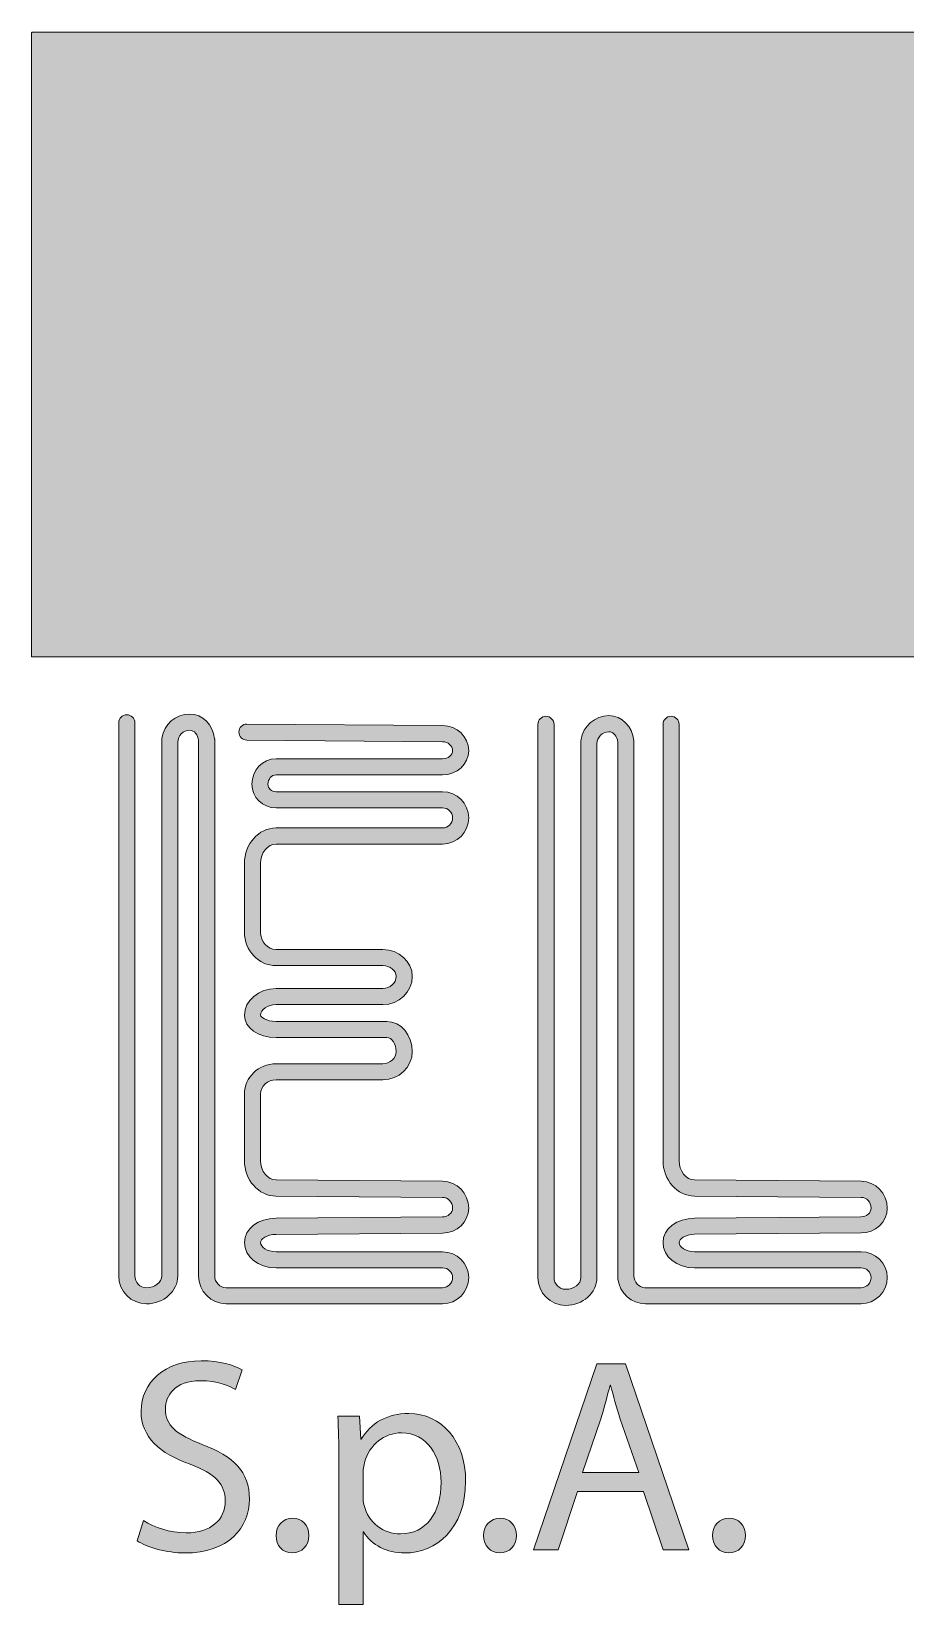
# Model space of a CAD drawing. Header units: inches. Extents: x 35 to 175, y -89 to -7.
# Drawn here: x 86.02 to 106.95, y -80.97 to -43.34 of the extents above; entities that cross this region are included whole.
import ezdxf

# ---------------------------------------------------------------- set-up
doc = ezdxf.new("R2010")
doc.units = ezdxf.units.IN
doc.header["$MEASUREMENT"] = 0
doc.layers.add('Livello 2', color=7, linetype='Continuous')

msp = doc.modelspace()

# ---------------------------------------------------------------- hatches: boundary and pattern name
at = {"layer": 'Livello 2', "true_color": 0x1c1c1b}
h = msp.add_hatch(color=250, dxfattribs=at)
edge = h.paths.add_edge_path()
edge.add_spline(control_points=[(86.036, -43.356), (100.594, -43.365), (115.187, -43.337), (129.721, -43.37), (129.778, -48.279), (129.75, -53.356), (129.736, -58.296), (115.165, -58.296), (100.591, -58.296), (86.022, -58.296), (86.022, -53.33), (86.022, -48.364), (86.022, -43.4), (86.021, -43.379), (86.02, -43.359), (86.036, -43.356)], knot_values=[0, 0, 0, 0, 1, 1, 1, 2, 2, 2, 3, 3, 3, 4, 4, 4, 5, 5, 5, 5], degree=3, periodic=1)
h = msp.add_hatch(color=250, dxfattribs=at)
h.dxf.hatch_style = 2
edge = h.paths.add_edge_path()
edge.add_spline(control_points=[(95.86, -73.779), (95.86, -73.779), (90.685, -73.779), (90.685, -73.779), (90.319, -73.779), (90.021, -73.479), (90.021, -73.11), (90.021, -73.11), (90.021, -60.302), (90.021, -60.302), (90.007, -60.165), (89.916, -60.055), (89.81, -60.055), (89.652, -60.055), (89.523, -60.182), (89.523, -60.339), (89.523, -60.339), (89.523, -73.11), (89.523, -73.11), (89.523, -73.479), (89.187, -73.779), (88.773, -73.779), (88.407, -73.779), (88.109, -73.479), (88.109, -73.11), (88.109, -73.11), (88.109, -59.878), (88.109, -59.878), (88.109, -59.771), (88.195, -59.685), (88.302, -59.685), (88.408, -59.685), (88.495, -59.771), (88.495, -59.878), (88.495, -59.878), (88.495, -73.11), (88.495, -73.11), (88.495, -73.266), (88.62, -73.394), (88.773, -73.394), (88.974, -73.394), (89.138, -73.266), (89.138, -73.11), (89.138, -73.11), (89.138, -60.294), (89.138, -60.294), (89.138, -60.276), (89.14, -60.259), (89.145, -60.242), (89.192, -59.919), (89.472, -59.669), (89.81, -59.669), (90.116, -59.669), (90.369, -59.927), (90.405, -60.258), (90.406, -60.266), (90.407, -60.274), (90.407, -60.281), (90.407, -60.281), (90.407, -60.286), (90.407, -60.286), (90.408, -60.303), (90.409, -60.321), (90.409, -60.339), (90.409, -60.348), (90.408, -60.357), (90.407, -60.366), (90.407, -60.366), (90.407, -73.109), (90.407, -73.109), (90.407, -73.266), (90.532, -73.394), (90.685, -73.394), (90.685, -73.394), (95.86, -73.394), (95.86, -73.394), (95.993, -73.394), (96.101, -73.283), (96.101, -73.148), (96.101, -73.022), (95.993, -72.92), (95.86, -72.92), (95.86, -72.92), (91.875, -72.92), (91.875, -72.92), (91.451, -72.92), (91.119, -72.652), (91.119, -72.31), (91.119, -71.985), (91.451, -71.731), (91.875, -71.731), (91.875, -71.731), (95.859, -71.699), (95.859, -71.699), (95.993, -71.699), (96.101, -71.605), (96.101, -71.49), (96.101, -71.348), (95.993, -71.233), (95.86, -71.233), (95.86, -71.233), (91.873, -71.201), (91.873, -71.201), (91.458, -71.201), (91.119, -70.819), (91.119, -70.349), (91.119, -70.349), (91.119, -68.758), (91.119, -68.758), (91.119, -68.359), (91.458, -68.035), (91.875, -68.035), (91.875, -68.035), (94.43, -68.035), (94.43, -68.035), (94.607, -68.035), (94.751, -67.905), (94.751, -67.745), (94.751, -67.562), (94.648, -67.408), (94.526, -67.408), (94.526, -67.408), (91.875, -67.408), (91.875, -67.408), (91.444, -67.408), (91.119, -67.18), (91.119, -66.878), (91.119, -66.523), (91.458, -66.235), (91.875, -66.235), (91.875, -66.235), (94.43, -66.235), (94.43, -66.235), (94.607, -66.235), (94.751, -66.105), (94.751, -65.945), (94.751, -65.804), (94.607, -65.688), (94.43, -65.688), (94.43, -65.688), (91.875, -65.688), (91.875, -65.688), (91.458, -65.688), (91.119, -65.328), (91.119, -64.885), (91.119, -64.885), (91.119, -63.245), (91.119, -63.245), (91.119, -62.776), (91.458, -62.394), (91.875, -62.394), (91.875, -62.394), (95.86, -62.394), (95.86, -62.394), (95.993, -62.394), (96.101, -62.286), (96.101, -62.153), (96.101, -62.02), (95.993, -61.912), (95.86, -61.912), (95.86, -61.912), (91.875, -61.912), (91.875, -61.912), (91.556, -61.912), (91.296, -61.659), (91.296, -61.349), (91.296, -61.012), (91.556, -60.738), (91.875, -60.738), (91.875, -60.738), (95.86, -60.738), (95.86, -60.738), (95.993, -60.738), (96.101, -60.652), (96.101, -60.545), (96.101, -60.427), (95.993, -60.331), (95.86, -60.331), (95.86, -60.331), (91.176, -60.293), (91.176, -60.293), (91.07, -60.292), (90.984, -60.205), (90.985, -60.099), (90.986, -59.993), (91.072, -59.907), (91.178, -59.907), (91.178, -59.907), (91.179, -59.907), (91.179, -59.907), (91.179, -59.907), (95.862, -59.945), (95.862, -59.945), (96.206, -59.945), (96.487, -60.215), (96.487, -60.545), (96.487, -60.864), (96.206, -61.124), (95.86, -61.124), (95.86, -61.124), (91.875, -61.124), (91.875, -61.124), (91.768, -61.124), (91.682, -61.225), (91.682, -61.349), (91.682, -61.446), (91.768, -61.526), (91.875, -61.526), (91.875, -61.526), (95.86, -61.526), (95.86, -61.526), (96.206, -61.526), (96.487, -61.807), (96.487, -62.153), (96.487, -62.498), (96.206, -62.779), (95.86, -62.779), (95.86, -62.779), (91.875, -62.779), (91.875, -62.779), (91.671, -62.779), (91.505, -62.988), (91.505, -63.245), (91.505, -63.245), (91.505, -64.885), (91.505, -64.885), (91.505, -65.115), (91.671, -65.303), (91.875, -65.303), (91.875, -65.303), (94.43, -65.303), (94.43, -65.303), (94.82, -65.303), (95.137, -65.591), (95.137, -65.945), (95.137, -66.318), (94.82, -66.62), (94.43, -66.62), (94.43, -66.62), (91.875, -66.62), (91.875, -66.62), (91.674, -66.62), (91.505, -66.738), (91.505, -66.878), (91.505, -66.915), (91.632, -67.022), (91.875, -67.022), (91.875, -67.022), (94.526, -67.022), (94.526, -67.022), (94.863, -67.022), (95.137, -67.347), (95.137, -67.745), (95.137, -68.117), (94.82, -68.42), (94.43, -68.42), (94.43, -68.42), (91.875, -68.42), (91.875, -68.42), (91.671, -68.42), (91.505, -68.572), (91.505, -68.758), (91.505, -68.758), (91.505, -70.349), (91.505, -70.349), (91.505, -70.606), (91.671, -70.815), (91.875, -70.815), (91.875, -70.815), (95.862, -70.847), (95.862, -70.847), (96.206, -70.847), (96.487, -71.135), (96.487, -71.49), (96.487, -71.818), (96.206, -72.085), (95.86, -72.085), (95.86, -72.085), (91.876, -72.117), (91.876, -72.117), (91.649, -72.117), (91.505, -72.231), (91.505, -72.31), (91.505, -72.416), (91.657, -72.535), (91.875, -72.535), (91.875, -72.535), (95.86, -72.535), (95.86, -72.535), (96.206, -72.535), (96.487, -72.81), (96.487, -73.148), (96.487, -73.496), (96.206, -73.779), (95.86, -73.779)], knot_values=[0, 0, 0, 0, 1, 1, 1, 2, 2, 2, 3, 3, 3, 4, 4, 4, 5, 5, 5, 6, 6, 6, 7, 7, 7, 8, 8, 8, 9, 9, 9, 10, 10, 10, 11, 11, 11, 12, 12, 12, 13, 13, 13, 14, 14, 14, 15, 15, 15, 16, 16, 16, 17, 17, 17, 18, 18, 18, 19, 19, 19, 20, 20, 20, 21, 21, 21, 22, 22, 22, 23, 23, 23, 24, 24, 24, 25, 25, 25, 26, 26, 26, 27, 27, 27, 28, 28, 28, 29, 29, 29, 30, 30, 30, 31, 31, 31, 32, 32, 32, 33, 33, 33, 34, 34, 34, 35, 35, 35, 36, 36, 36, 37, 37, 37, 38, 38, 38, 39, 39, 39, 40, 40, 40, 41, 41, 41, 42, 42, 42, 43, 43, 43, 44, 44, 44, 45, 45, 45, 46, 46, 46, 47, 47, 47, 48, 48, 48, 49, 49, 49, 50, 50, 50, 51, 51, 51, 52, 52, 52, 53, 53, 53, 54, 54, 54, 55, 55, 55, 56, 56, 56, 57, 57, 57, 58, 58, 58, 59, 59, 59, 60, 60, 60, 61, 61, 61, 62, 62, 62, 63, 63, 63, 64, 64, 64, 65, 65, 65, 66, 66, 66, 67, 67, 67, 68, 68, 68, 69, 69, 69, 70, 70, 70, 71, 71, 71, 72, 72, 72, 73, 73, 73, 74, 74, 74, 75, 75, 75, 76, 76, 76, 77, 77, 77, 78, 78, 78, 79, 79, 79, 80, 80, 80, 81, 81, 81, 82, 82, 82, 83, 83, 83, 84, 84, 84, 85, 85, 85, 86, 86, 86, 87, 87, 87, 88, 88, 88, 89, 89, 89, 90, 90, 90, 91, 91, 91, 92, 92, 92, 93, 93, 93, 94, 94, 94, 95, 95, 95, 96, 96, 96, 97, 97, 97, 98, 98, 98, 98], degree=3, periodic=1)
h = msp.add_hatch(color=250, dxfattribs=at)
h.dxf.hatch_style = 2
edge = h.paths.add_edge_path()
edge.add_spline(control_points=[(98.808, -73.817), (98.442, -73.817), (98.144, -73.517), (98.144, -73.148), (98.144, -73.148), (98.144, -59.916), (98.144, -59.916), (98.144, -59.809), (98.23, -59.723), (98.337, -59.723), (98.443, -59.723), (98.53, -59.809), (98.53, -59.916), (98.53, -59.916), (98.53, -73.148), (98.53, -73.148), (98.53, -73.304), (98.655, -73.432), (98.808, -73.432), (99.009, -73.432), (99.173, -73.304), (99.173, -73.148), (99.173, -73.148), (99.173, -60.332), (99.173, -60.332), (99.173, -60.314), (99.175, -60.297), (99.179, -60.281), (99.226, -59.957), (99.507, -59.707), (99.845, -59.707), (100.152, -59.707), (100.405, -59.966), (100.44, -60.299), (100.441, -60.305), (100.441, -60.312), (100.442, -60.319), (100.442, -60.319), (100.442, -60.32), (100.442, -60.32), (100.443, -60.339), (100.444, -60.358), (100.444, -60.377), (100.444, -60.386), (100.443, -60.396), (100.442, -60.405), (100.442, -60.405), (100.442, -73.11), (100.442, -73.11), (100.442, -73.261), (100.559, -73.386), (100.706, -73.393), (100.706, -73.393), (105.88, -73.393), (105.88, -73.393), (106.013, -73.393), (106.121, -73.283), (106.121, -73.148), (106.121, -73.022), (106.013, -72.92), (105.88, -72.92), (105.88, -72.92), (101.894, -72.92), (101.894, -72.92), (101.471, -72.92), (101.139, -72.652), (101.139, -72.309), (101.139, -71.985), (101.471, -71.731), (101.894, -71.731), (101.894, -71.731), (105.878, -71.698), (105.878, -71.698), (106.013, -71.698), (106.121, -71.605), (106.121, -71.49), (106.121, -71.348), (106.013, -71.232), (105.88, -71.232), (105.88, -71.232), (101.893, -71.2), (101.893, -71.2), (101.478, -71.2), (101.139, -70.818), (101.139, -70.348), (101.139, -70.348), (101.139, -59.916), (101.139, -59.916), (101.139, -59.809), (101.225, -59.723), (101.332, -59.723), (101.438, -59.723), (101.524, -59.809), (101.524, -59.916), (101.524, -59.916), (101.524, -70.348), (101.524, -70.348), (101.524, -70.605), (101.69, -70.815), (101.894, -70.815), (101.894, -70.815), (105.881, -70.847), (105.881, -70.847), (106.225, -70.847), (106.506, -71.135), (106.506, -71.49), (106.506, -71.817), (106.225, -72.084), (105.88, -72.084), (105.88, -72.084), (101.896, -72.116), (101.896, -72.116), (101.668, -72.116), (101.524, -72.231), (101.524, -72.309), (101.524, -72.416), (101.676, -72.534), (101.894, -72.534), (101.894, -72.534), (105.88, -72.534), (105.88, -72.534), (106.225, -72.534), (106.506, -72.809), (106.506, -73.148), (106.506, -73.496), (106.225, -73.779), (105.88, -73.779), (105.88, -73.779), (100.733, -73.779), (100.733, -73.779), (100.729, -73.779), (100.724, -73.779), (100.72, -73.779), (100.381, -73.779), (100.1, -73.521), (100.061, -73.19), (100.058, -73.176), (100.056, -73.162), (100.056, -73.147), (100.056, -73.147), (100.056, -60.339), (100.056, -60.339), (100.042, -60.202), (99.951, -60.093), (99.845, -60.093), (99.687, -60.093), (99.558, -60.22), (99.558, -60.377), (99.558, -60.377), (99.558, -73.148), (99.558, -73.148), (99.558, -73.517), (99.222, -73.817), (98.808, -73.817)], knot_values=[0, 0, 0, 0, 1, 1, 1, 2, 2, 2, 3, 3, 3, 4, 4, 4, 5, 5, 5, 6, 6, 6, 7, 7, 7, 8, 8, 8, 9, 9, 9, 10, 10, 10, 11, 11, 11, 12, 12, 12, 13, 13, 13, 14, 14, 14, 15, 15, 15, 16, 16, 16, 17, 17, 17, 18, 18, 18, 19, 19, 19, 20, 20, 20, 21, 21, 21, 22, 22, 22, 23, 23, 23, 24, 24, 24, 25, 25, 25, 26, 26, 26, 27, 27, 27, 28, 28, 28, 29, 29, 29, 30, 30, 30, 31, 31, 31, 32, 32, 32, 33, 33, 33, 34, 34, 34, 35, 35, 35, 36, 36, 36, 37, 37, 37, 38, 38, 38, 39, 39, 39, 40, 40, 40, 41, 41, 41, 42, 42, 42, 43, 43, 43, 44, 44, 44, 45, 45, 45, 46, 46, 46, 47, 47, 47, 48, 48, 48, 49, 49, 49, 50, 50, 50, 51, 51, 51, 51], degree=3, periodic=1)
h = msp.add_hatch(color=250, dxfattribs=at)
h.dxf.hatch_style = 2
edge = h.paths.add_edge_path()
edge.add_spline(control_points=[(88.703, -78.966), (88.96, -79.132), (89.33, -79.258), (89.727, -79.258), (90.315, -79.258), (90.658, -78.947), (90.658, -78.497), (90.658, -78.088), (90.42, -77.844), (89.819, -77.619), (89.093, -77.356), (88.644, -76.971), (88.644, -76.35), (88.644, -75.656), (89.218, -75.142), (90.084, -75.142), (90.533, -75.142), (90.869, -75.248), (91.061, -75.36), (91.061, -75.36), (90.902, -75.829), (90.902, -75.829), (90.764, -75.743), (90.467, -75.618), (90.064, -75.618), (89.456, -75.618), (89.225, -75.981), (89.225, -76.286), (89.225, -76.701), (89.496, -76.906), (90.109, -77.144), (90.863, -77.433), (91.24, -77.797), (91.24, -78.451), (91.24, -79.139), (90.737, -79.74), (89.687, -79.74), (89.258, -79.74), (88.789, -79.608), (88.551, -79.448), (88.551, -79.448), (88.703, -78.966), (88.703, -78.966)], knot_values=[0, 0, 0, 0, 1, 1, 1, 2, 2, 2, 3, 3, 3, 4, 4, 4, 5, 5, 5, 6, 6, 6, 7, 7, 7, 8, 8, 8, 9, 9, 9, 10, 10, 10, 11, 11, 11, 12, 12, 12, 13, 13, 13, 14, 14, 14, 14], degree=3, periodic=1)
h = msp.add_hatch(color=250, dxfattribs=at)
h.dxf.hatch_style = 2
h.paths.add_polyline_path([(99.092, -78.267), (98.629, -79.666), (98.035, -79.666), (99.554, -75.215), (100.241, -75.215), (101.76, -79.666), (101.146, -79.666), (100.67, -78.267)])
edge = h.paths.add_edge_path()
edge.add_spline(control_points=[(100.559, -77.817), (100.559, -77.817), (100.115, -76.536), (100.115, -76.536), (100.017, -76.244), (99.951, -75.981), (99.885, -75.723), (99.885, -75.723), (99.871, -75.723), (99.871, -75.723), (99.805, -75.981), (99.739, -76.258), (99.647, -76.53), (99.647, -76.53), (99.211, -77.817), (99.211, -77.817), (99.211, -77.817), (100.559, -77.817), (100.559, -77.817)], knot_values=[0, 0, 0, 0, 1, 1, 1, 2, 2, 2, 3, 3, 3, 4, 4, 4, 5, 5, 5, 6, 6, 6, 6], degree=3, periodic=1)
h = msp.add_hatch(color=250, dxfattribs=at)
h.dxf.hatch_style = 2
edge = h.paths.add_edge_path()
edge.add_spline(control_points=[(93.382, -77.513), (93.382, -77.104), (93.369, -76.774), (93.356, -76.469), (93.356, -76.469), (93.871, -76.469), (93.871, -76.469), (93.871, -76.469), (93.904, -77.018), (93.904, -77.018), (93.904, -77.018), (93.917, -77.018), (93.917, -77.018), (94.148, -76.628), (94.532, -76.404), (95.053, -76.404), (95.833, -76.404), (96.414, -77.057), (96.414, -78.021), (96.414, -79.171), (95.707, -79.74), (94.954, -79.74), (94.532, -79.74), (94.161, -79.554), (93.97, -79.237), (93.97, -79.237), (93.957, -79.237), (93.957, -79.237), (93.957, -79.237), (93.957, -80.974), (93.957, -80.974), (93.957, -80.974), (93.382, -80.974), (93.382, -80.974), (93.382, -80.974), (93.382, -77.513), (93.382, -77.513)], knot_values=[0, 0, 0, 0, 1, 1, 1, 2, 2, 2, 3, 3, 3, 4, 4, 4, 5, 5, 5, 6, 6, 6, 7, 7, 7, 8, 8, 8, 9, 9, 9, 10, 10, 10, 11, 11, 11, 12, 12, 12, 12], degree=3, periodic=1)
edge = h.paths.add_edge_path()
edge.add_spline(control_points=[(93.957, -78.365), (93.957, -78.451), (93.964, -78.53), (93.983, -78.603), (94.089, -79.007), (94.439, -79.284), (94.855, -79.284), (95.47, -79.284), (95.826, -78.782), (95.826, -78.048), (95.826, -77.414), (95.489, -76.866), (94.875, -76.866), (94.478, -76.866), (94.102, -77.144), (93.996, -77.579), (93.977, -77.652), (93.957, -77.738), (93.957, -77.811), (93.957, -77.811), (93.957, -78.365), (93.957, -78.365)], knot_values=[0, 0, 0, 0, 1, 1, 1, 2, 2, 2, 3, 3, 3, 4, 4, 4, 5, 5, 5, 6, 6, 6, 7, 7, 7, 7], degree=3, periodic=1)
h = msp.add_hatch(color=250, dxfattribs=at)
h.dxf.hatch_style = 2
edge = h.paths.add_edge_path()
edge.add_spline(control_points=[(91.875, -79.322), (91.875, -79.085), (92.04, -78.908), (92.272, -78.908), (92.503, -78.908), (92.661, -79.078), (92.661, -79.322), (92.661, -79.56), (92.503, -79.74), (92.259, -79.74), (92.034, -79.74), (91.875, -79.56), (91.875, -79.322)], knot_values=[0, 0, 0, 0, 1, 1, 1, 2, 2, 2, 3, 3, 3, 4, 4, 4, 4], degree=3, periodic=1)
h = msp.add_hatch(color=250, dxfattribs=at)
h.dxf.hatch_style = 2
edge = h.paths.add_edge_path()
edge.add_spline(control_points=[(96.845, -79.322), (96.845, -79.085), (97.01, -78.908), (97.242, -78.908), (97.473, -78.908), (97.631, -79.078), (97.631, -79.322), (97.631, -79.56), (97.473, -79.74), (97.229, -79.74), (97.004, -79.74), (96.845, -79.56), (96.845, -79.322)], knot_values=[0, 0, 0, 0, 1, 1, 1, 2, 2, 2, 3, 3, 3, 4, 4, 4, 4], degree=3, periodic=1)
h = msp.add_hatch(color=250, dxfattribs=at)
h.dxf.hatch_style = 2
edge = h.paths.add_edge_path()
edge.add_spline(control_points=[(102.325, -79.322), (102.325, -79.085), (102.491, -78.908), (102.722, -78.908), (102.953, -78.908), (103.112, -79.078), (103.112, -79.322), (103.112, -79.56), (102.953, -79.74), (102.709, -79.74), (102.484, -79.74), (102.325, -79.56), (102.325, -79.322)], knot_values=[0, 0, 0, 0, 1, 1, 1, 2, 2, 2, 3, 3, 3, 4, 4, 4, 4], degree=3, periodic=1)

# ---------------------------------------------------------------- linework, layer by layer
at = {"layer": 'Livello 2', "lineweight": 0}
msp.add_lwpolyline([(99.092, -78.267), (98.629, -79.666), (98.035, -79.666), (99.554, -75.215), (100.241, -75.215), (101.76, -79.666), (101.146, -79.666), (100.67, -78.267), (99.092, -78.267)], dxfattribs=at)
for points, knots in [([(86.036, -43.356), (100.594, -43.365), (115.187, -43.337), (129.721, -43.37), (129.778, -48.279), (129.75, -53.356), (129.736, -58.296), (115.165, -58.296), (100.591, -58.296), (86.022, -58.296), (86.022, -53.33), (86.022, -48.364), (86.022, -43.4), (86.021, -43.379), (86.02, -43.359), (86.036, -43.356)], [0, 0, 0, 0, 1, 1, 1, 2, 2, 2, 3, 3, 3, 4, 4, 4, 5, 5, 5, 5]), ([(95.86, -73.779), (95.86, -73.779), (90.685, -73.779), (90.685, -73.779), (90.319, -73.779), (90.021, -73.479), (90.021, -73.11), (90.021, -73.11), (90.021, -60.302), (90.021, -60.302), (90.007, -60.165), (89.916, -60.055), (89.81, -60.055), (89.652, -60.055), (89.523, -60.182), (89.523, -60.339), (89.523, -60.339), (89.523, -73.11), (89.523, -73.11), (89.523, -73.479), (89.187, -73.779), (88.773, -73.779), (88.407, -73.779), (88.109, -73.479), (88.109, -73.11), (88.109, -73.11), (88.109, -59.878), (88.109, -59.878), (88.109, -59.771), (88.195, -59.685), (88.302, -59.685), (88.408, -59.685), (88.495, -59.771), (88.495, -59.878), (88.495, -59.878), (88.495, -73.11), (88.495, -73.11), (88.495, -73.266), (88.62, -73.394), (88.773, -73.394), (88.974, -73.394), (89.138, -73.266), (89.138, -73.11), (89.138, -73.11), (89.138, -60.294), (89.138, -60.294), (89.138, -60.276), (89.14, -60.259), (89.145, -60.242), (89.192, -59.919), (89.472, -59.669), (89.81, -59.669), (90.116, -59.669), (90.369, -59.927), (90.405, -60.258), (90.406, -60.266), (90.407, -60.274), (90.407, -60.281), (90.407, -60.281), (90.407, -60.286), (90.407, -60.286), (90.408, -60.303), (90.409, -60.321), (90.409, -60.339), (90.409, -60.348), (90.408, -60.357), (90.407, -60.366), (90.407, -60.366), (90.407, -73.109), (90.407, -73.109), (90.407, -73.266), (90.532, -73.394), (90.685, -73.394), (90.685, -73.394), (95.86, -73.394), (95.86, -73.394), (95.993, -73.394), (96.101, -73.283), (96.101, -73.148), (96.101, -73.022), (95.993, -72.92), (95.86, -72.92), (95.86, -72.92), (91.875, -72.92), (91.875, -72.92), (91.451, -72.92), (91.119, -72.652), (91.119, -72.31), (91.119, -71.985), (91.451, -71.731), (91.875, -71.731), (91.875, -71.731), (95.859, -71.699), (95.859, -71.699), (95.993, -71.699), (96.101, -71.605), (96.101, -71.49), (96.101, -71.348), (95.993, -71.233), (95.86, -71.233), (95.86, -71.233), (91.873, -71.201), (91.873, -71.201), (91.458, -71.201), (91.119, -70.819), (91.119, -70.349), (91.119, -70.349), (91.119, -68.758), (91.119, -68.758), (91.119, -68.359), (91.458, -68.035), (91.875, -68.035), (91.875, -68.035), (94.43, -68.035), (94.43, -68.035), (94.607, -68.035), (94.751, -67.905), (94.751, -67.745), (94.751, -67.562), (94.648, -67.408), (94.526, -67.408), (94.526, -67.408), (91.875, -67.408), (91.875, -67.408), (91.444, -67.408), (91.119, -67.18), (91.119, -66.878), (91.119, -66.523), (91.458, -66.235), (91.875, -66.235), (91.875, -66.235), (94.43, -66.235), (94.43, -66.235), (94.607, -66.235), (94.751, -66.105), (94.751, -65.945), (94.751, -65.804), (94.607, -65.688), (94.43, -65.688), (94.43, -65.688), (91.875, -65.688), (91.875, -65.688), (91.458, -65.688), (91.119, -65.328), (91.119, -64.885), (91.119, -64.885), (91.119, -63.245), (91.119, -63.245), (91.119, -62.776), (91.458, -62.394), (91.875, -62.394), (91.875, -62.394), (95.86, -62.394), (95.86, -62.394), (95.993, -62.394), (96.101, -62.286), (96.101, -62.153), (96.101, -62.02), (95.993, -61.912), (95.86, -61.912), (95.86, -61.912), (91.875, -61.912), (91.875, -61.912), (91.556, -61.912), (91.296, -61.659), (91.296, -61.349), (91.296, -61.012), (91.556, -60.738), (91.875, -60.738), (91.875, -60.738), (95.86, -60.738), (95.86, -60.738), (95.993, -60.738), (96.101, -60.652), (96.101, -60.545), (96.101, -60.427), (95.993, -60.331), (95.86, -60.331), (95.86, -60.331), (91.176, -60.293), (91.176, -60.293), (91.07, -60.292), (90.984, -60.205), (90.985, -60.099), (90.986, -59.993), (91.072, -59.907), (91.178, -59.907), (91.178, -59.907), (91.179, -59.907), (91.179, -59.907), (91.179, -59.907), (95.862, -59.945), (95.862, -59.945), (96.206, -59.945), (96.487, -60.215), (96.487, -60.545), (96.487, -60.864), (96.206, -61.124), (95.86, -61.124), (95.86, -61.124), (91.875, -61.124), (91.875, -61.124), (91.768, -61.124), (91.682, -61.225), (91.682, -61.349), (91.682, -61.446), (91.768, -61.526), (91.875, -61.526), (91.875, -61.526), (95.86, -61.526), (95.86, -61.526), (96.206, -61.526), (96.487, -61.807), (96.487, -62.153), (96.487, -62.498), (96.206, -62.779), (95.86, -62.779), (95.86, -62.779), (91.875, -62.779), (91.875, -62.779), (91.671, -62.779), (91.505, -62.988), (91.505, -63.245), (91.505, -63.245), (91.505, -64.885), (91.505, -64.885), (91.505, -65.115), (91.671, -65.303), (91.875, -65.303), (91.875, -65.303), (94.43, -65.303), (94.43, -65.303), (94.82, -65.303), (95.137, -65.591), (95.137, -65.945), (95.137, -66.318), (94.82, -66.62), (94.43, -66.62), (94.43, -66.62), (91.875, -66.62), (91.875, -66.62), (91.674, -66.62), (91.505, -66.738), (91.505, -66.878), (91.505, -66.915), (91.632, -67.022), (91.875, -67.022), (91.875, -67.022), (94.526, -67.022), (94.526, -67.022), (94.863, -67.022), (95.137, -67.347), (95.137, -67.745), (95.137, -68.117), (94.82, -68.42), (94.43, -68.42), (94.43, -68.42), (91.875, -68.42), (91.875, -68.42), (91.671, -68.42), (91.505, -68.572), (91.505, -68.758), (91.505, -68.758), (91.505, -70.349), (91.505, -70.349), (91.505, -70.606), (91.671, -70.815), (91.875, -70.815), (91.875, -70.815), (95.862, -70.847), (95.862, -70.847), (96.206, -70.847), (96.487, -71.135), (96.487, -71.49), (96.487, -71.818), (96.206, -72.085), (95.86, -72.085), (95.86, -72.085), (91.876, -72.117), (91.876, -72.117), (91.649, -72.117), (91.505, -72.231), (91.505, -72.31), (91.505, -72.416), (91.657, -72.535), (91.875, -72.535), (91.875, -72.535), (95.86, -72.535), (95.86, -72.535), (96.206, -72.535), (96.487, -72.81), (96.487, -73.148), (96.487, -73.496), (96.206, -73.779), (95.86, -73.779)], [0, 0, 0, 0, 1, 1, 1, 2, 2, 2, 3, 3, 3, 4, 4, 4, 5, 5, 5, 6, 6, 6, 7, 7, 7, 8, 8, 8, 9, 9, 9, 10, 10, 10, 11, 11, 11, 12, 12, 12, 13, 13, 13, 14, 14, 14, 15, 15, 15, 16, 16, 16, 17, 17, 17, 18, 18, 18, 19, 19, 19, 20, 20, 20, 21, 21, 21, 22, 22, 22, 23, 23, 23, 24, 24, 24, 25, 25, 25, 26, 26, 26, 27, 27, 27, 28, 28, 28, 29, 29, 29, 30, 30, 30, 31, 31, 31, 32, 32, 32, 33, 33, 33, 34, 34, 34, 35, 35, 35, 36, 36, 36, 37, 37, 37, 38, 38, 38, 39, 39, 39, 40, 40, 40, 41, 41, 41, 42, 42, 42, 43, 43, 43, 44, 44, 44, 45, 45, 45, 46, 46, 46, 47, 47, 47, 48, 48, 48, 49, 49, 49, 50, 50, 50, 51, 51, 51, 52, 52, 52, 53, 53, 53, 54, 54, 54, 55, 55, 55, 56, 56, 56, 57, 57, 57, 58, 58, 58, 59, 59, 59, 60, 60, 60, 61, 61, 61, 62, 62, 62, 63, 63, 63, 64, 64, 64, 65, 65, 65, 66, 66, 66, 67, 67, 67, 68, 68, 68, 69, 69, 69, 70, 70, 70, 71, 71, 71, 72, 72, 72, 73, 73, 73, 74, 74, 74, 75, 75, 75, 76, 76, 76, 77, 77, 77, 78, 78, 78, 79, 79, 79, 80, 80, 80, 81, 81, 81, 82, 82, 82, 83, 83, 83, 84, 84, 84, 85, 85, 85, 86, 86, 86, 87, 87, 87, 88, 88, 88, 89, 89, 89, 90, 90, 90, 91, 91, 91, 92, 92, 92, 93, 93, 93, 94, 94, 94, 95, 95, 95, 96, 96, 96, 97, 97, 97, 98, 98, 98, 98]), ([(98.808, -73.817), (98.442, -73.817), (98.144, -73.517), (98.144, -73.148), (98.144, -73.148), (98.144, -59.916), (98.144, -59.916), (98.144, -59.809), (98.23, -59.723), (98.337, -59.723), (98.443, -59.723), (98.53, -59.809), (98.53, -59.916), (98.53, -59.916), (98.53, -73.148), (98.53, -73.148), (98.53, -73.304), (98.655, -73.432), (98.808, -73.432), (99.009, -73.432), (99.173, -73.304), (99.173, -73.148), (99.173, -73.148), (99.173, -60.332), (99.173, -60.332), (99.173, -60.314), (99.175, -60.297), (99.179, -60.281), (99.226, -59.957), (99.507, -59.707), (99.845, -59.707), (100.152, -59.707), (100.405, -59.966), (100.44, -60.299), (100.441, -60.305), (100.441, -60.312), (100.442, -60.319), (100.442, -60.319), (100.442, -60.32), (100.442, -60.32), (100.443, -60.339), (100.444, -60.358), (100.444, -60.377), (100.444, -60.386), (100.443, -60.396), (100.442, -60.405), (100.442, -60.405), (100.442, -73.11), (100.442, -73.11), (100.442, -73.261), (100.559, -73.386), (100.706, -73.393), (100.706, -73.393), (105.88, -73.393), (105.88, -73.393), (106.013, -73.393), (106.121, -73.283), (106.121, -73.148), (106.121, -73.022), (106.013, -72.92), (105.88, -72.92), (105.88, -72.92), (101.894, -72.92), (101.894, -72.92), (101.471, -72.92), (101.139, -72.652), (101.139, -72.309), (101.139, -71.985), (101.471, -71.731), (101.894, -71.731), (101.894, -71.731), (105.878, -71.698), (105.878, -71.698), (106.013, -71.698), (106.121, -71.605), (106.121, -71.49), (106.121, -71.348), (106.013, -71.232), (105.88, -71.232), (105.88, -71.232), (101.893, -71.2), (101.893, -71.2), (101.478, -71.2), (101.139, -70.818), (101.139, -70.348), (101.139, -70.348), (101.139, -59.916), (101.139, -59.916), (101.139, -59.809), (101.225, -59.723), (101.332, -59.723), (101.438, -59.723), (101.524, -59.809), (101.524, -59.916), (101.524, -59.916), (101.524, -70.348), (101.524, -70.348), (101.524, -70.605), (101.69, -70.815), (101.894, -70.815), (101.894, -70.815), (105.881, -70.847), (105.881, -70.847), (106.225, -70.847), (106.506, -71.135), (106.506, -71.49), (106.506, -71.817), (106.225, -72.084), (105.88, -72.084), (105.88, -72.084), (101.896, -72.116), (101.896, -72.116), (101.668, -72.116), (101.524, -72.231), (101.524, -72.309), (101.524, -72.416), (101.676, -72.534), (101.894, -72.534), (101.894, -72.534), (105.88, -72.534), (105.88, -72.534), (106.225, -72.534), (106.506, -72.809), (106.506, -73.148), (106.506, -73.496), (106.225, -73.779), (105.88, -73.779), (105.88, -73.779), (100.733, -73.779), (100.733, -73.779), (100.729, -73.779), (100.724, -73.779), (100.72, -73.779), (100.381, -73.779), (100.1, -73.521), (100.061, -73.19), (100.058, -73.176), (100.056, -73.162), (100.056, -73.147), (100.056, -73.147), (100.056, -60.339), (100.056, -60.339), (100.042, -60.202), (99.951, -60.093), (99.845, -60.093), (99.687, -60.093), (99.558, -60.22), (99.558, -60.377), (99.558, -60.377), (99.558, -73.148), (99.558, -73.148), (99.558, -73.517), (99.222, -73.817), (98.808, -73.817)], [0, 0, 0, 0, 1, 1, 1, 2, 2, 2, 3, 3, 3, 4, 4, 4, 5, 5, 5, 6, 6, 6, 7, 7, 7, 8, 8, 8, 9, 9, 9, 10, 10, 10, 11, 11, 11, 12, 12, 12, 13, 13, 13, 14, 14, 14, 15, 15, 15, 16, 16, 16, 17, 17, 17, 18, 18, 18, 19, 19, 19, 20, 20, 20, 21, 21, 21, 22, 22, 22, 23, 23, 23, 24, 24, 24, 25, 25, 25, 26, 26, 26, 27, 27, 27, 28, 28, 28, 29, 29, 29, 30, 30, 30, 31, 31, 31, 32, 32, 32, 33, 33, 33, 34, 34, 34, 35, 35, 35, 36, 36, 36, 37, 37, 37, 38, 38, 38, 39, 39, 39, 40, 40, 40, 41, 41, 41, 42, 42, 42, 43, 43, 43, 44, 44, 44, 45, 45, 45, 46, 46, 46, 47, 47, 47, 48, 48, 48, 49, 49, 49, 50, 50, 50, 51, 51, 51, 51]), ([(88.703, -78.966), (88.96, -79.132), (89.33, -79.258), (89.727, -79.258), (90.315, -79.258), (90.658, -78.947), (90.658, -78.497), (90.658, -78.088), (90.42, -77.844), (89.819, -77.619), (89.093, -77.356), (88.644, -76.971), (88.644, -76.35), (88.644, -75.656), (89.218, -75.142), (90.084, -75.142), (90.533, -75.142), (90.869, -75.248), (91.061, -75.36), (91.061, -75.36), (90.902, -75.829), (90.902, -75.829), (90.764, -75.743), (90.467, -75.618), (90.064, -75.618), (89.456, -75.618), (89.225, -75.981), (89.225, -76.286), (89.225, -76.701), (89.496, -76.906), (90.109, -77.144), (90.863, -77.433), (91.24, -77.797), (91.24, -78.451), (91.24, -79.139), (90.737, -79.74), (89.687, -79.74), (89.258, -79.74), (88.789, -79.608), (88.551, -79.448), (88.551, -79.448), (88.703, -78.966), (88.703, -78.966)], [0, 0, 0, 0, 1, 1, 1, 2, 2, 2, 3, 3, 3, 4, 4, 4, 5, 5, 5, 6, 6, 6, 7, 7, 7, 8, 8, 8, 9, 9, 9, 10, 10, 10, 11, 11, 11, 12, 12, 12, 13, 13, 13, 14, 14, 14, 14]), ([(100.559, -77.817), (100.559, -77.817), (100.115, -76.536), (100.115, -76.536), (100.017, -76.244), (99.951, -75.981), (99.885, -75.723), (99.885, -75.723), (99.871, -75.723), (99.871, -75.723), (99.805, -75.981), (99.739, -76.258), (99.647, -76.53), (99.647, -76.53), (99.211, -77.817), (99.211, -77.817), (99.211, -77.817), (100.559, -77.817), (100.559, -77.817)], [0, 0, 0, 0, 1, 1, 1, 2, 2, 2, 3, 3, 3, 4, 4, 4, 5, 5, 5, 6, 6, 6, 6]), ([(93.382, -77.513), (93.382, -77.104), (93.369, -76.774), (93.356, -76.469), (93.356, -76.469), (93.871, -76.469), (93.871, -76.469), (93.871, -76.469), (93.904, -77.018), (93.904, -77.018), (93.904, -77.018), (93.917, -77.018), (93.917, -77.018), (94.148, -76.628), (94.532, -76.404), (95.053, -76.404), (95.833, -76.404), (96.414, -77.057), (96.414, -78.021), (96.414, -79.171), (95.707, -79.74), (94.954, -79.74), (94.532, -79.74), (94.161, -79.554), (93.97, -79.237), (93.97, -79.237), (93.957, -79.237), (93.957, -79.237), (93.957, -79.237), (93.957, -80.974), (93.957, -80.974), (93.957, -80.974), (93.382, -80.974), (93.382, -80.974), (93.382, -80.974), (93.382, -77.513), (93.382, -77.513)], [0, 0, 0, 0, 1, 1, 1, 2, 2, 2, 3, 3, 3, 4, 4, 4, 5, 5, 5, 6, 6, 6, 7, 7, 7, 8, 8, 8, 9, 9, 9, 10, 10, 10, 11, 11, 11, 12, 12, 12, 12]), ([(93.957, -78.365), (93.957, -78.451), (93.964, -78.53), (93.983, -78.603), (94.089, -79.007), (94.439, -79.284), (94.855, -79.284), (95.47, -79.284), (95.826, -78.782), (95.826, -78.048), (95.826, -77.414), (95.489, -76.866), (94.875, -76.866), (94.478, -76.866), (94.102, -77.144), (93.996, -77.579), (93.977, -77.652), (93.957, -77.738), (93.957, -77.811), (93.957, -77.811), (93.957, -78.365), (93.957, -78.365)], [0, 0, 0, 0, 1, 1, 1, 2, 2, 2, 3, 3, 3, 4, 4, 4, 5, 5, 5, 6, 6, 6, 7, 7, 7, 7]), ([(91.875, -79.322), (91.875, -79.085), (92.04, -78.908), (92.272, -78.908), (92.503, -78.908), (92.661, -79.078), (92.661, -79.322), (92.661, -79.56), (92.503, -79.74), (92.259, -79.74), (92.034, -79.74), (91.875, -79.56), (91.875, -79.322)], [0, 0, 0, 0, 1, 1, 1, 2, 2, 2, 3, 3, 3, 4, 4, 4, 4]), ([(96.845, -79.322), (96.845, -79.085), (97.01, -78.908), (97.242, -78.908), (97.473, -78.908), (97.631, -79.078), (97.631, -79.322), (97.631, -79.56), (97.473, -79.74), (97.229, -79.74), (97.004, -79.74), (96.845, -79.56), (96.845, -79.322)], [0, 0, 0, 0, 1, 1, 1, 2, 2, 2, 3, 3, 3, 4, 4, 4, 4]), ([(102.325, -79.322), (102.325, -79.085), (102.491, -78.908), (102.722, -78.908), (102.953, -78.908), (103.112, -79.078), (103.112, -79.322), (103.112, -79.56), (102.953, -79.74), (102.709, -79.74), (102.484, -79.74), (102.325, -79.56), (102.325, -79.322)], [0, 0, 0, 0, 1, 1, 1, 2, 2, 2, 3, 3, 3, 4, 4, 4, 4])]:
    msp.add_open_spline(points, degree=3, knots=knots, dxfattribs=at)

doc.saveas('drawing.dxf')
